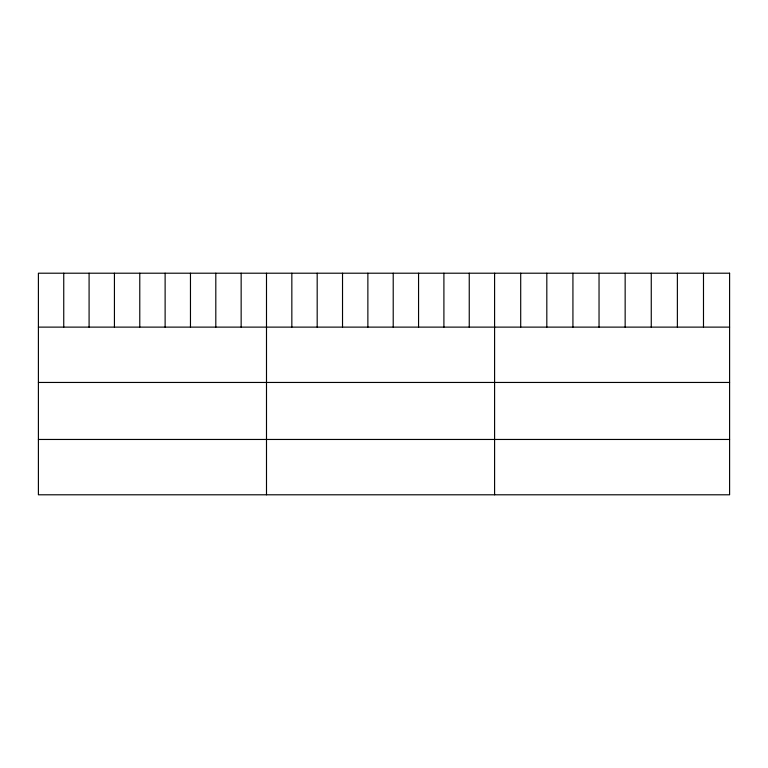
<?xml version="1.0" encoding="UTF-8"?>
<svg xmlns="http://www.w3.org/2000/svg" width="768" height="768" viewBox="0 0 768 768"><rect width="100%" height="100%" fill="white"/><g stroke="black" fill="none" stroke-linecap="round" stroke-linejoin="round"><path stroke-width="1.15" d="M38.4 327.12L729.6 327.12M38.4 382.454L729.6 382.454M38.4 439.459L729.6 439.459M703.488 273.206L703.488 327.12M677.376 273.206L677.376 327.12M651.264 273.206L651.264 327.12M625.152 273.206L625.152 327.12M599.04 273.206L599.04 327.12M572.928 273.206L572.928 327.12M546.816 273.206L546.816 327.12M520.704 273.206L520.704 327.12M494.592 273.206L494.592 494.794M469.248 273.206L469.248 327.12M443.904 273.206L443.904 327.12M418.56 273.206L418.56 327.12M393.216 273.206L393.216 327.12M367.872 273.206L367.872 327.12M342.528 273.206L342.528 327.12M317.184 273.206L317.184 327.12M291.84 273.206L291.84 327.12M266.496 273.206L266.496 494.794M241.152 273.206L241.152 327.12M215.808 273.206L215.808 327.12M190.464 273.206L190.464 327.12M165.12 273.206L165.12 327.12M139.776 273.206L139.776 327.12M114.432 273.206L114.432 327.12M89.088 273.206L89.088 327.12M63.744 273.206L63.744 327.12M729.6 273.206L38.4 273.206L38.4 494.794L729.6 494.794L729.6 273.206"/></g></svg>
